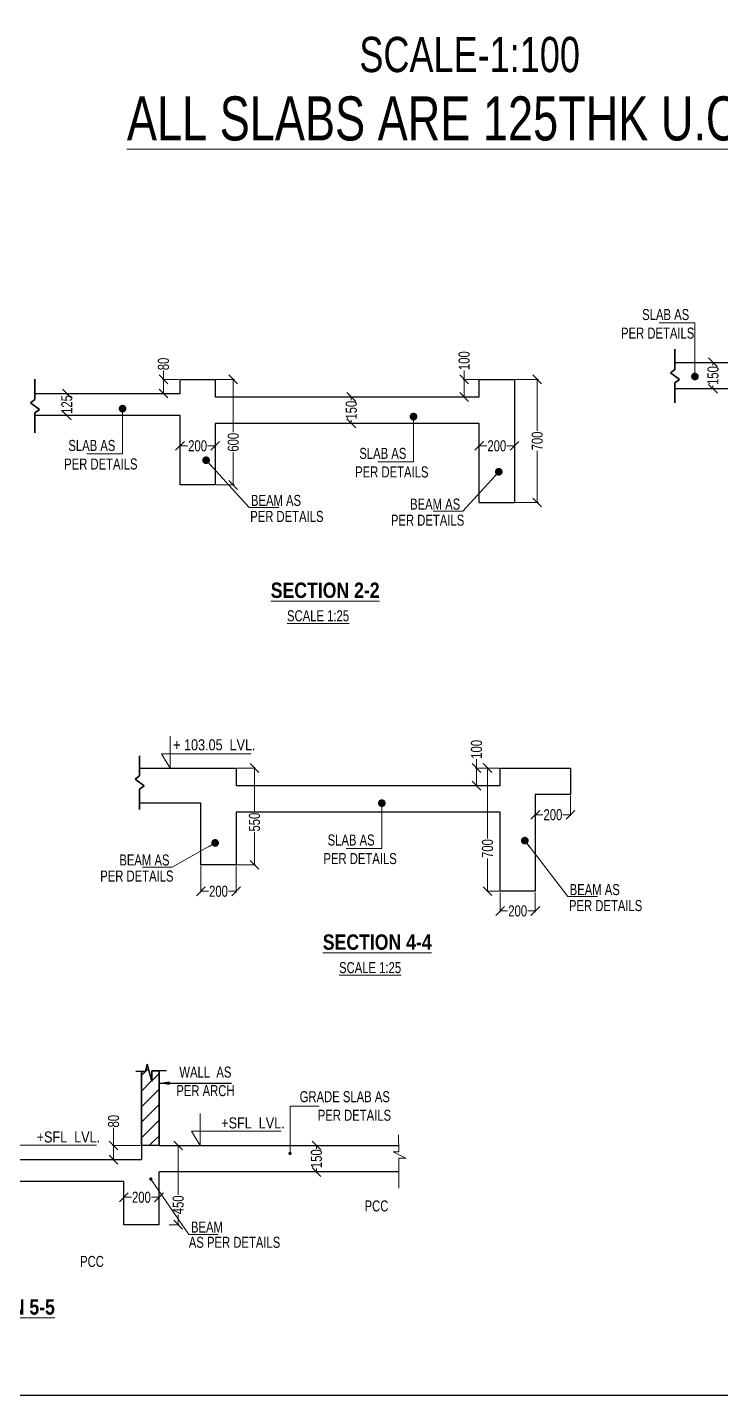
# Model space of a CAD drawing. Header units: millimetres. Extents: x 1798 to 243113, y 1193 to 150435.
# Drawn here: x 104903 to 108842, y 1193 to 8967 of the extents above; entities that cross this region are included whole.
import ezdxf

# ---------------------------------------------------------------- set-up
doc = ezdxf.new("R2010")
doc.units = ezdxf.units.MM
doc.linetypes.add('CONTINU', pattern=[0])
for name, color, linetype, lineweight in [('-S-TEXT', 6, 'Continuous', 0), ('A-DETL-____-MEDM', 7, 'Continuous', 30), ('cut line', 8, 'Continuous', 20), ('LOW WALL', 6, 'Continuous', 20), ('S - COL', 5, 'Continuous', 13), ('S - DIM', 8, 'Continuous', 13), ('S - SEC CUT', 5, 'Continuous', 13), ('S-BEAM', 7, 'Continuous', 9), ('SEC TEXT', 50, 'Continuous', 5)]:
    doc.layers.add(name, color=color, linetype=linetype, lineweight=lineweight)
for name, color, linetype in [('A-WALL-PATT', 7, 'Continuous'), ('beam', 4, 'Continuous'), ('BEAM-1', 7, 'CONTINU'), ('TEXT', 7, 'Continuous')]:
    doc.layers.add(name, color=color, linetype=linetype)
doc.styles.add('ARIAL', font='arial.ttf')
doc.styles.add('GFC', font='ARIALN.TTF')
doc.styles.add('sd', font='ARIALNB.TTF')
doc.styles.add('SED', font='ARIALN.TTF', dxfattribs={"height": 250})
doc.styles.add('SOBHA', font='swisscl.ttf')
doc.styles.add('sobha.sed', font='swisscl.ttf')
doc.dimstyles.new('GFC- 50', dxfattribs={"dimscale": 100, "dimtxt": 1, "dimasz": 0.6, "dimexe": 0.2, "dimexo": 0, "dimgap": 0.1, "dimtad": 1, "dimdec": 0, "dimzin": 1, "dimdsep": 46, "dimtxsty": 'GFC', "dimblk": 'OBLIQUE', "dimcen": 0, "dimclrd": 8, "dimclre": 8, "dimclrt": 6, "dimazin": 2, "dimtfac": 1, "dimtdec": 0, "dimtmove": 1, "dimatfit": 3, "dimfxl": 1, "dimtolj": 1, "dimlwd": -1, "dimlwe": 9, "dimarcsym": 0})
doc.dimstyles.new('S--25', dxfattribs={"dimscale": 25, "dimtxt": 2.5, "dimasz": 2, "dimexe": 0.25, "dimexo": 0.25, "dimgap": 0.1, "dimtad": 0, "dimdec": 0, "dimrnd": 0.0005, "dimzin": 0, "dimdsep": 46, "dimtxsty": 'SOBHA', "dimblk": 'OBLIQUE', "dimcen": 0.09, "dimclrd": 8, "dimclre": 8, "dimclrt": 6, "dimadec": 0, "dimazin": 0, "dimtfac": 1, "dimtdec": 0, "dimtofl": 0, "dimtmove": 0, "dimatfit": 3, "dimfxl": 0.18, "dimtolj": 1, "dimtzin": 0, "dimlwd": -1, "dimlwe": -1, "dimarcsym": 0})
doc.dimstyles.new('S-25', dxfattribs={"dimscale": 25, "dimtxt": 2.5, "dimasz": 2.5, "dimexe": 0.25, "dimexo": 0.25, "dimgap": 0.1, "dimtad": 0, "dimdec": 0, "dimrnd": 0.0005, "dimzin": 0, "dimdsep": 46, "dimtxsty": 'SOBHA', "dimblk": 'OBLIQUE', "dimcen": 0.09, "dimclrd": 8, "dimclre": 8, "dimclrt": 6, "dimadec": 0, "dimazin": 0, "dimtfac": 1, "dimtdec": 0, "dimtofl": 0, "dimtmove": 0, "dimatfit": 3, "dimfxl": 0.18, "dimtolj": 1, "dimtzin": 0, "dimlwd": -1, "dimlwe": -1, "dimarcsym": 0})
doc.dimstyles.new('S-50', dxfattribs={"dimscale": 25, "dimtxt": 4, "dimasz": 3, "dimexe": 1.5, "dimexo": 1.5, "dimgap": 1, "dimtad": 0, "dimdec": 0, "dimzin": 0, "dimdsep": 46, "dimtxsty": 'SOBHA', "dimblk": 'ARCHTICK', "dimcen": 0.09, "dimdle": 1.5, "dimclrd": 8, "dimclre": 8, "dimclrt": 6, "dimadec": 0, "dimazin": 0, "dimtfac": 1, "dimtdec": 0, "dimtofl": 0, "dimtmove": 0, "dimatfit": 3, "dimfxl": 0.18, "dimtolj": 1, "dimtzin": 0, "dimlwd": -1, "dimlwe": -1, "dimarcsym": 0})

# ---------------------------------------------------------------- blocks, each defined once
blk = doc.blocks.new('_OBLIQUE')
at = {"color": 0, "linetype": 'ByBlock'}
blk.add_line((-0.5, -0.5), (0.5, 0.5), dxfattribs=at)
blk = doc.blocks.new('*D544')
at = {"layer": 'S - COL', "color": 8, "transparency": 16777216}
for p, q in [((107676.9, 6967.3), (107806.6, 6967.3)), ((107800.3, 6967.3), (107800.3, 6674.2)), ((107800.3, 6267.3), (107800.3, 6560.4)), ((107676.9, 6267.3), (107806.6, 6267.3))]:
    blk.add_line(p, q, dxfattribs=at)
at = {"layer": 'S - COL', "color": 8, "transparency": 16777216, "xscale": 50, "yscale": 50, "zscale": 50}
for p, rotation in [((107800.3, 6967.3), 90), ((107800.3, 6267.3), 270)]:
    blk.add_blockref('_OBLIQUE', p, dxfattribs=dict(at, rotation=rotation))
at = {"layer": 'S - COL', "color": 6, "transparency": 16777216, "insert": (107800.3, 6617.3), "char_height": 62.5, "attachment_point": 5, "rotation": 90, "style": 'SOBHA'}
blk.add_mtext('\\A1;700', dxfattribs=at)
blk = doc.blocks.new('*D545')
at = {"layer": 'S - COL', "color": 8, "transparency": 16777216}
for p, q in [((107385, 6967.3), (107385, 7017.3)), ((107464.4, 6967.3), (107378.8, 6967.3)), ((107385, 6867.3), (107385, 6967.3)), ((107464.4, 6867.3), (107378.8, 6867.3))]:
    blk.add_line(p, q, dxfattribs=at)
at = {"layer": 'S - COL', "color": 8, "transparency": 16777216, "xscale": 50, "yscale": 50, "zscale": 50}
for p, rotation in [((107385, 6967.3), 90), ((107385, 6867.3), 270)]:
    blk.add_blockref('_OBLIQUE', p, dxfattribs=dict(at, rotation=rotation))
at = {"layer": 'S - COL', "color": 6, "transparency": 16777216, "insert": (107385, 7073.6), "char_height": 62.5, "attachment_point": 5, "rotation": 90, "style": 'SOBHA'}
blk.add_mtext('\\A1;100', dxfattribs=at)
blk = doc.blocks.new('*D546')
at = {"layer": 'S - COL', "color": 8, "transparency": 16777216}
for p, q in [((105676.6, 6967.3), (105676.6, 7017.3)), ((105764.4, 6967.3), (105670.3, 6967.3)), ((105676.6, 6887.3), (105676.6, 6967.3)), ((105764.4, 6887.3), (105670.3, 6887.3))]:
    blk.add_line(p, q, dxfattribs=at)
at = {"layer": 'S - COL', "color": 8, "transparency": 16777216, "xscale": 50, "yscale": 50, "zscale": 50}
for p, rotation in [((105676.6, 6967.3), 90), ((105676.6, 6887.3), 270)]:
    blk.add_blockref('_OBLIQUE', p, dxfattribs=dict(at, rotation=rotation))
at = {"layer": 'S - COL', "color": 6, "transparency": 16777216, "insert": (105676.6, 7054.9), "char_height": 62.5, "attachment_point": 5, "rotation": 90, "style": 'SOBHA'}
blk.add_mtext('\\A1;80', dxfattribs=at)
blk = doc.blocks.new('*D547')
at = {"layer": 'S - COL', "color": 8, "transparency": 16777216}
for p, q in [((105976.9, 6967.3), (106079.4, 6967.3)), ((106073.1, 6967.3), (106073.1, 6667.3)), ((106073.1, 6367.3), (106073.1, 6552.8)), ((105976.9, 6367.3), (106079.4, 6367.3))]:
    blk.add_line(p, q, dxfattribs=at)
at = {"layer": 'S - COL', "color": 8, "transparency": 16777216, "xscale": 50, "yscale": 50, "zscale": 50}
for p, rotation in [((106073.1, 6967.3), 90), ((106073.1, 6367.3), 270)]:
    blk.add_blockref('_OBLIQUE', p, dxfattribs=dict(at, rotation=rotation))
at = {"layer": 'S - COL', "color": 6, "transparency": 16777216, "insert": (106073.1, 6610), "char_height": 62.5, "attachment_point": 5, "rotation": 90, "style": 'SOBHA'}
blk.add_mtext('\\A1;600', dxfattribs=at)
blk = doc.blocks.new('*D548')
at = {"layer": 'S - COL', "color": 8, "transparency": 16777216}
for p, q in [((106726.9, 6867.3), (106750, 6867.3)), ((106743.8, 6867.3), (106743.8, 6848.6)), ((106726.9, 6717.3), (106750, 6717.3)), ((106743.8, 6717.3), (106743.8, 6735.9))]:
    blk.add_line(p, q, dxfattribs=at)
at = {"layer": 'S - COL', "color": 8, "transparency": 16777216, "xscale": 50, "yscale": 50, "zscale": 50}
for p, rotation in [((106743.8, 6867.3), 90), ((106743.8, 6717.3), 270)]:
    blk.add_blockref('_OBLIQUE', p, dxfattribs=dict(at, rotation=rotation))
at = {"layer": 'S - COL', "color": 6, "transparency": 16777216, "insert": (106743.8, 6792.3), "char_height": 62.5, "attachment_point": 5, "rotation": 90, "style": 'SOBHA'}
blk.add_mtext('\\A1;150', dxfattribs=at)
blk = doc.blocks.new('*D549')
at = {"layer": 'S - COL', "color": 8, "transparency": 16777216}
for p, q in [((105770.6, 6595.7), (105770.6, 6595.7)), ((105770.6, 6589.4), (105813.6, 6589.4)), ((105970.6, 6589.4), (105927.7, 6589.4))]:
    blk.add_line(p, q, dxfattribs=at)
at = {"layer": 'S - COL', "color": 8, "transparency": 16777216, "xscale": 50, "yscale": 50, "zscale": 50, "rotation": 180}
blk.add_blockref('_OBLIQUE', (105770.6, 6589.4), dxfattribs=at)
at = {"layer": 'S - COL', "color": 8, "transparency": 16777216, "xscale": 50, "yscale": 50, "zscale": 50}
blk.add_blockref('_OBLIQUE', (105970.6, 6589.4), dxfattribs=at)
at = {"layer": 'S - COL', "color": 6, "transparency": 16777216, "insert": (105870.6, 6589.4), "char_height": 62.5, "attachment_point": 5, "style": 'SOBHA'}
blk.add_mtext('\\A1;200', dxfattribs=at)
blk = doc.blocks.new('*D550')
at = {"layer": 'S - COL', "color": 8, "transparency": 16777216}
for p, q in [((105173.8, 6887.3), (105121.3, 6887.3)), ((105127.6, 6887.3), (105127.6, 6881.1)), ((105127.6, 6762.3), (105127.6, 6768.5)), ((105173.8, 6762.3), (105121.3, 6762.3))]:
    blk.add_line(p, q, dxfattribs=at)
at = {"layer": 'S - COL', "color": 8, "transparency": 16777216, "xscale": 50, "yscale": 50, "zscale": 50}
for p, rotation in [((105127.6, 6887.3), 90), ((105127.6, 6762.3), 270)]:
    blk.add_blockref('_OBLIQUE', p, dxfattribs=dict(at, rotation=rotation))
at = {"layer": 'S - COL', "color": 6, "transparency": 16777216, "insert": (105127.6, 6824.8), "char_height": 62.5, "attachment_point": 5, "rotation": 90, "style": 'SOBHA'}
blk.add_mtext('\\A1;125', dxfattribs=at)
blk = doc.blocks.new('*D551')
at = {"layer": 'S - COL', "color": 8, "transparency": 16777216}
for p, q in [((107470.6, 6595.7), (107470.6, 6595.7)), ((107470.6, 6589.4), (107513.6, 6589.4)), ((107670.6, 6589.4), (107627.7, 6589.4))]:
    blk.add_line(p, q, dxfattribs=at)
at = {"layer": 'S - COL', "color": 8, "transparency": 16777216, "xscale": 50, "yscale": 50, "zscale": 50, "rotation": 180}
blk.add_blockref('_OBLIQUE', (107470.6, 6589.4), dxfattribs=at)
at = {"layer": 'S - COL', "color": 8, "transparency": 16777216, "xscale": 50, "yscale": 50, "zscale": 50}
blk.add_blockref('_OBLIQUE', (107670.6, 6589.4), dxfattribs=at)
at = {"layer": 'S - COL', "color": 6, "transparency": 16777216, "insert": (107570.6, 6589.4), "char_height": 62.5, "attachment_point": 5, "style": 'SOBHA'}
blk.add_mtext('\\A1;200', dxfattribs=at)
blk = doc.blocks.new('_ArchTick')
at = {"color": 0, "linetype": 'ByBlock', "const_width": 0.15}
blk.add_lwpolyline([(-0.5, -0.5), (0.5, 0.5)], dxfattribs=at)
blk = doc.blocks.new('*D564')
at = {"layer": 'S - COL', "color": 8, "transparency": 16777216}
for p, q in [((105451.2, 2263.1), (105451.2, 2325.9)), ((105451.2, 2319.7), (105494.2, 2319.7)), ((105651.2, 2319.7), (105608.3, 2319.7)), ((105651.2, 2263.1), (105651.2, 2325.9))]:
    blk.add_line(p, q, dxfattribs=at)
at = {"layer": 'S - COL', "color": 8, "transparency": 16777216, "xscale": 50, "yscale": 50, "zscale": 50, "rotation": 180}
blk.add_blockref('_OBLIQUE', (105451.2, 2319.7), dxfattribs=at)
at = {"layer": 'S - COL', "color": 8, "transparency": 16777216, "xscale": 50, "yscale": 50, "zscale": 50}
blk.add_blockref('_OBLIQUE', (105651.2, 2319.7), dxfattribs=at)
at = {"layer": 'S - COL', "color": 6, "transparency": 16777216, "insert": (105551.2, 2319.7), "char_height": 62.5, "attachment_point": 5, "style": 'SOBHA'}
blk.add_mtext('\\A1;200', dxfattribs=at)
blk = doc.blocks.new('*D565')
at = {"layer": 'S - COL', "color": 8, "transparency": 16777216}
for p, q in [((105393.1, 2614), (105393.1, 2714.6)), ((105545, 2614), (105386.9, 2614)), ((105393.1, 2534), (105393.1, 2614)), ((105445, 2534), (105386.9, 2534))]:
    blk.add_line(p, q, dxfattribs=at)
at = {"layer": 'S - COL', "color": 8, "transparency": 16777216, "xscale": 50, "yscale": 50, "zscale": 50}
for p, rotation in [((105393.1, 2614), 90), ((105393.1, 2534), 270)]:
    blk.add_blockref('_OBLIQUE', p, dxfattribs=dict(at, rotation=rotation))
at = {"layer": 'S - COL', "color": 6, "transparency": 16777216, "insert": (105393.1, 2752.2), "char_height": 62.5, "attachment_point": 5, "rotation": 90, "style": 'SOBHA'}
blk.add_mtext('\\A1;80', dxfattribs=at)
blk = doc.blocks.new('*D566')
at = {"layer": 'S - COL', "color": 8, "transparency": 16777216}
for p, q in [((105754.1, 2614), (105754.1, 2614)), ((105760.4, 2614), (105760.4, 2334.7)), ((105760.4, 2164), (105760.4, 2219.7)), ((105708.3, 2164), (105766.6, 2164))]:
    blk.add_line(p, q, dxfattribs=at)
at = {"layer": 'S - COL', "color": 8, "transparency": 16777216, "xscale": 50, "yscale": 50, "zscale": 50}
for p, rotation in [((105760.4, 2614), 90), ((105760.4, 2164), 270)]:
    blk.add_blockref('_OBLIQUE', p, dxfattribs=dict(at, rotation=rotation))
at = {"layer": 'S - COL', "color": 6, "transparency": 16777216, "insert": (105760.4, 2277.2), "char_height": 62.5, "attachment_point": 5, "rotation": 90, "style": 'SOBHA'}
blk.add_mtext('\\A1;450', dxfattribs=at)
blk = doc.blocks.new('*D567')
at = {"layer": 'S - COL', "color": 8, "transparency": 16777216}
for p, q in [((106540.3, 2614), (106552.1, 2614)), ((106545.8, 2614), (106545.8, 2595.3)), ((106541.6, 2463.9), (106552.1, 2463.9)), ((106545.8, 2463.9), (106545.8, 2482.6))]:
    blk.add_line(p, q, dxfattribs=at)
at = {"layer": 'S - COL', "color": 8, "transparency": 16777216, "xscale": 50, "yscale": 50, "zscale": 50}
for p, rotation in [((106545.8, 2614), 90), ((106545.8, 2463.9), 270)]:
    blk.add_blockref('_OBLIQUE', p, dxfattribs=dict(at, rotation=rotation))
at = {"layer": 'S - COL', "color": 6, "transparency": 16777216, "insert": (106545.8, 2539), "char_height": 62.5, "attachment_point": 5, "rotation": 90, "style": 'SOBHA'}
blk.add_mtext('\\A1;150', dxfattribs=at)
blk = doc.blocks.new('*D672')
at = {"layer": 'S - COL', "color": 8, "transparency": 16777216}
for p, q in [((107583, 4758.8), (107448.9, 4758.8)), ((107455.2, 4758.8), (107455.2, 4808.8)), ((107455.2, 4658.8), (107455.2, 4758.8)), ((107583, 4658.8), (107448.9, 4658.8))]:
    blk.add_line(p, q, dxfattribs=at)
at = {"layer": 'S - COL', "color": 8, "transparency": 16777216, "xscale": 50, "yscale": 50, "zscale": 50}
for p, rotation in [((107455.2, 4758.8), 90), ((107455.2, 4658.8), 270)]:
    blk.add_blockref('_OBLIQUE', p, dxfattribs=dict(at, rotation=rotation))
at = {"layer": 'S - COL', "color": 6, "transparency": 16777216, "insert": (107455.2, 4865.1), "char_height": 62.5, "attachment_point": 5, "rotation": 90, "style": 'SOBHA'}
blk.add_mtext('\\A1;100', dxfattribs=at)
blk = doc.blocks.new('*D673')
at = {"layer": 'S - COL', "color": 8, "transparency": 16777216}
for p, q in [((106095.5, 4758.8), (106200.1, 4758.8)), ((106193.8, 4758.8), (106193.8, 4508.7)), ((106193.8, 4208.8), (106193.8, 4394.4)), ((106095.5, 4208.8), (106200.1, 4208.8))]:
    blk.add_line(p, q, dxfattribs=at)
at = {"layer": 'S - COL', "color": 8, "transparency": 16777216, "xscale": 50, "yscale": 50, "zscale": 50}
for p, rotation in [((106193.8, 4758.8), 90), ((106193.8, 4208.8), 270)]:
    blk.add_blockref('_OBLIQUE', p, dxfattribs=dict(at, rotation=rotation))
at = {"layer": 'S - COL', "color": 6, "transparency": 16777216, "insert": (106193.8, 4451.6), "char_height": 62.5, "attachment_point": 5, "rotation": 90, "style": 'SOBHA'}
blk.add_mtext('\\A1;550', dxfattribs=at)
blk = doc.blocks.new('*D674')
at = {"layer": 'S - COL', "color": 8, "transparency": 16777216}
for p, q in [((105889.2, 4202.5), (105889.2, 4052.3)), ((106089.2, 4202.5), (106089.2, 4052.3)), ((105889.2, 4058.5), (105932.1, 4058.5)), ((106089.2, 4058.5), (106046.3, 4058.5))]:
    blk.add_line(p, q, dxfattribs=at)
at = {"layer": 'S - COL', "color": 8, "transparency": 16777216, "xscale": 50, "yscale": 50, "zscale": 50, "rotation": 180}
blk.add_blockref('_OBLIQUE', (105889.2, 4058.5), dxfattribs=at)
at = {"layer": 'S - COL', "color": 8, "transparency": 16777216, "xscale": 50, "yscale": 50, "zscale": 50}
blk.add_blockref('_OBLIQUE', (106089.2, 4058.5), dxfattribs=at)
at = {"layer": 'S - COL', "color": 6, "transparency": 16777216, "insert": (105989.2, 4058.5), "char_height": 62.5, "attachment_point": 5, "style": 'SOBHA'}
blk.add_mtext('\\A1;200', dxfattribs=at)
blk = doc.blocks.new('*D675')
at = {"layer": 'S - COL', "color": 8, "transparency": 16777216}
for p, q in [((107589.2, 4052.5), (107589.2, 3940.4)), ((107789.2, 4052.5), (107789.2, 3940.4)), ((107589.2, 3946.7), (107632.1, 3946.7)), ((107789.2, 3946.7), (107746.3, 3946.7))]:
    blk.add_line(p, q, dxfattribs=at)
at = {"layer": 'S - COL', "color": 8, "transparency": 16777216, "xscale": 50, "yscale": 50, "zscale": 50, "rotation": 180}
blk.add_blockref('_OBLIQUE', (107589.2, 3946.7), dxfattribs=at)
at = {"layer": 'S - COL', "color": 8, "transparency": 16777216, "xscale": 50, "yscale": 50, "zscale": 50}
blk.add_blockref('_OBLIQUE', (107789.2, 3946.7), dxfattribs=at)
at = {"layer": 'S - COL', "color": 6, "transparency": 16777216, "insert": (107689.2, 3946.7), "char_height": 62.5, "attachment_point": 5, "style": 'SOBHA'}
blk.add_mtext('\\A1;200', dxfattribs=at)
blk = doc.blocks.new('*D676')
at = {"layer": 'S - COL', "color": 8, "transparency": 16777216}
for p, q in [((107989.2, 4602.5), (107989.2, 4487.3)), ((107789.2, 4493.5), (107832.1, 4493.5)), ((107989.2, 4493.5), (107946.3, 4493.5))]:
    blk.add_line(p, q, dxfattribs=at)
at = {"layer": 'S - COL', "color": 8, "transparency": 16777216, "xscale": 50, "yscale": 50, "zscale": 50, "rotation": 180}
blk.add_blockref('_OBLIQUE', (107789.2, 4493.5), dxfattribs=at)
at = {"layer": 'S - COL', "color": 8, "transparency": 16777216, "xscale": 50, "yscale": 50, "zscale": 50}
blk.add_blockref('_OBLIQUE', (107989.2, 4493.5), dxfattribs=at)
at = {"layer": 'S - COL', "color": 6, "transparency": 16777216, "insert": (107889.2, 4493.5), "char_height": 62.5, "attachment_point": 5, "style": 'SOBHA'}
blk.add_mtext('\\A1;200', dxfattribs=at)
blk = doc.blocks.new('*D527')
at = {"layer": 'S - COL', "color": 8, "transparency": 16777216}
for p, q in [((107583, 4758.8), (107511.6, 4758.8)), ((107517.8, 4758.8), (107517.8, 4358.5)), ((107517.8, 4058.8), (107517.8, 4244.6)), ((107583, 4058.8), (107511.6, 4058.8))]:
    blk.add_line(p, q, dxfattribs=at)
at = {"layer": 'S - COL', "color": 8, "transparency": 16777216, "xscale": 50, "yscale": 50, "zscale": 50}
for p, rotation in [((107517.8, 4758.8), 90), ((107517.8, 4058.8), 270)]:
    blk.add_blockref('_OBLIQUE', p, dxfattribs=dict(at, rotation=rotation))
at = {"layer": 'S - COL', "color": 6, "transparency": 16777216, "insert": (107517.8, 4301.6), "char_height": 62.5, "attachment_point": 5, "rotation": 90, "style": 'SOBHA'}
blk.add_mtext('\\A1;700', dxfattribs=at)
blk = doc.blocks.new('*D667')
at = {"layer": 'S - COL', "color": 8, "transparency": 16777216}
for p, q in [((108819.7, 7063.9), (108792.5, 7063.9)), ((108798.8, 7063.9), (108798.8, 7045.3)), ((108798.8, 6913.9), (108798.8, 6932.5)), ((108819.7, 6913.9), (108792.5, 6913.9))]:
    blk.add_line(p, q, dxfattribs=at)
at = {"layer": 'S - COL', "color": 8, "transparency": 16777216, "xscale": 50, "yscale": 50, "zscale": 50}
for p, rotation in [((108798.8, 7063.9), 90), ((108798.8, 6913.9), 270)]:
    blk.add_blockref('_OBLIQUE', p, dxfattribs=dict(at, rotation=rotation))
at = {"layer": 'S - COL', "color": 6, "transparency": 16777216, "insert": (108798.8, 6988.9), "char_height": 62.5, "attachment_point": 5, "rotation": 90, "style": 'SOBHA'}
blk.add_mtext('\\A1;150', dxfattribs=at)

msp = doc.modelspace()

# ---------------------------------------------------------------- hatches: boundary and pattern name
at = {"layer": 'A-WALL-PATT'}
h = msp.add_hatch(dxfattribs=at)
h.set_pattern_fill('ANSI31', color=8, scale=500)
h.set_pattern_definition([(45, (81968.32, 36350.6), (-44.19417, 44.19417), [])])
h.paths.add_polyline_path([(105651.2, 3037.5), (105610.4, 3037.5), (105610.4, 2978.1), (105583.4, 3076.2), (105575.4, 3034), (105551.2, 3034), (105551.2, 2614), (105651.2, 2614)])

# ---------------------------------------------------------------- linework, layer by layer
at = {"layer": 'A-DETL-____-MEDM', "color": 8, "lineweight": 35}
for p, q in [((108582.8, 7138.6), (108582.8, 7024.3)), ((108582.8, 7024.3), (108557.4, 7005.2)), ((108557.4, 7005.2), (108608.2, 6967.1)), ((104945.9, 6968), (104945.9, 6853.7)), ((108608.2, 6967.1), (108582.8, 6948.1)), ((108582.8, 6948.1), (108582.8, 6833.8)), ((104945.9, 6853.7), (104920.5, 6834.7)), ((104920.5, 6834.7), (104971.3, 6796.6)), ((104971.3, 6796.6), (104945.9, 6777.5)), ((104945.9, 6777.5), (104945.9, 6663.2)), ((105540.7, 4829), (105540.7, 4714.7)), ((105540.7, 4714.7), (105515.3, 4695.7)), ((105515.3, 4695.7), (105566.1, 4657.6)), ((105566.1, 4657.6), (105540.7, 4638.5)), ((105540.7, 4638.5), (105540.7, 4524.2))]:
    msp.add_line(p, q, dxfattribs=at)
at = {"layer": 'beam', "color": 8}
for p, q in [((105575.4, 3034, -393201.8), (105520.1, 3034, -393201.8)), ((105551.2, 3034, -154162.7), (105551.2, 2614, -121287.9)), ((105583.4, 3076.2, -393201.8), (105575.4, 3034, -393201.8)), ((105610.4, 2978.1, -393201.8), (105583.4, 3076.2, -393201.8)), ((105693.2, 3037.5, -393201.8), (105610.4, 3037.5, -393201.8)), ((105610.4, 3037.5, -393201.8), (105610.4, 2978.1, -393201.8)), ((105651.2, 2614, -121287.9), (105651.2, 3037.5, -121287.9))]:
    msp.add_line(p, q, dxfattribs=at)
at = {"layer": 'beam', "color": 4}
msp.add_lwpolyline([(201385.5, 1192.9), (1797.5, 1192.9), (1797.5, 42147.9), (201385.5, 42147.9)], close=True, dxfattribs=at)
at = {"layer": 'beam', "color": 8, "elevation": -121287.9}
msp.add_lwpolyline([(105651.2, 2614), (105551.2, 2614), (105551.2, 3034), (105575.4, 3034), (105583.4, 3076.2), (105610.4, 2978.1), (105610.4, 3037.5), (105651.2, 3037.5), (105651.2, 2614)], dxfattribs=at)
at = {"layer": 'BEAM-1'}
for p, q in [((107470.6, 6967.3), (107670.6, 6967.3)), ((107470.6, 6267.3), (107670.6, 6267.3)), ((105651.2, 2614, -121287.9), (105551.2, 2614, -121287.9)), ((105551.2, 2614, -121287.9), (105551.2, 2534, -121287.9)), ((105651.2, 2613.9, -121287.9), (105651.2, 2614, -121287.9)), ((105651.2, 2613.9, -121287.9), (107013.2, 2613.9, -121287.9)), ((103651.2, 2534, -121287.9), (105451.2, 2534, -121287.9)), ((105451.2, 2534, -121287.9), (105551.2, 2534, -121287.9)), ((105651.2, 2164, -121287.9), (105651.2, 2463.9, -121287.9)), ((107013.7, 2463.9, -121287.9), (105651.2, 2463.9, -121287.9)), ((105451.2, 2409, -121287.9), (103751.2, 2409, -121287.9)), ((105451.2, 2164, -121287.9), (105451.2, 2409, -121287.9)), ((105651.2, 2164, -121287.9), (105451.2, 2164, -121287.9))]:
    msp.add_line(p, q, dxfattribs=at)
at = {"layer": 'BEAM-1', "elevation": 0}
for points in [[(108582.8, 7063.9), (109270.2, 7063.9), (109670.2, 7063.9), (109670.2, 6913.9), (109470.2, 6913.9), (109470.2, 6163.9)], [(109270.2, 6013.9), (109270.2, 6913.9), (108582.8, 6913.9)]]:
    msp.add_lwpolyline(points, dxfattribs=at)
at = {"layer": 'BEAM-1'}
for points in [[(104945.9, 6887.3), (105770.6, 6887.3), (105770.6, 6967.3), (105970.6, 6967.3), (105970.6, 6867.3), (107470.6, 6867.3), (107470.6, 6967.3)], [(107670.6, 6967.3), (107670.6, 6267.3)], [(107470.6, 6267.3), (107470.6, 6717.3), (105970.6, 6717.3), (105970.6, 6367.3), (105770.6, 6367.3), (105770.6, 6762.3), (104945.9, 6762.3)], [(105540.7, 4758.8), (105889.2, 4758.8), (105889.2, 4758.8), (106089.2, 4758.8), (106089.2, 4658.8), (107589.2, 4658.8), (107589.2, 4758.8), (107789.2, 4758.8), (107989.2, 4758.8), (107989.2, 4608.8), (107789.2, 4608.8), (107789.2, 4058.8), (107589.2, 4058.8), (107589.2, 4508.8), (106089.2, 4508.8), (106089.2, 4208.8), (105889.2, 4208.8), (105889.2, 4558.8), (105540.7, 4558.8)]]:
    msp.add_lwpolyline(points, dxfattribs=at)
at = {"layer": 'cut line', "linetype": 'Continuous', "ltscale": 2000}
for p, q in [((107013.7, 2577.9, -121287.9), (107012.4, 2675, -121287.9)), ((107054.4, 2541.3, -121287.9), (106981.5, 2577.9, -121287.9)), ((106981.5, 2577.9, -121287.9), (107013.7, 2577.9, -121287.9)), ((107013.7, 2370.9, -121287.9), (107013.7, 2541.3, -121287.9)), ((107013.7, 2541.3, -121287.9), (107054.4, 2541.3, -121287.9))]:
    msp.add_line(p, q, dxfattribs=at)
at = {"layer": 'S - SEC CUT', "color": 9}
msp.add_lwpolyline([(105715, 4940), (105715, 4758.8), (105665.9, 4840), (106175, 4840)], dxfattribs=at)
at = {"layer": 'S - SEC CUT', "color": 8, "elevation": -121287.9}
for points in [[(105885.2, 2795.2), (105885.2, 2614), (105836.2, 2695.2), (106345.2, 2695.2)], [(104836.5, 2715.2), (104836.5, 2534), (104787.4, 2615.2), (105296.5, 2615.2)]]:
    msp.add_lwpolyline(points, dxfattribs=at)

# ---------------------------------------------------------------- texts
at = {"layer": '-S-TEXT', "linetype": 'Continuous', "ltscale": 150000, "insert": (106789.5, 8913.2), "char_height": 200, "attachment_point": 1, "style": 'ARIAL'}
msp.add_mtext_dynamic_manual_height_columns('{\\fSwis721 LtCn BT|b0|i0|c0|p34;\\W1;SCALE-1:100}', width=1300.427, gutter_width=250, heights=[0], dxfattribs=at)
at = {"layer": '-S-TEXT', "linetype": 'Continuous', "ltscale": 150000, "insert": (105468.9, 8575), "char_height": 250, "width": 3743.653, "attachment_point": 1, "style": 'ARIAL'}
msp.add_mtext('{\\fSwis721 LtCn BT|b0|i0|c0|p34;\\W1;\\LALL SLABS ARE 125THK U.O.N}', dxfattribs=at)
at = {"layer": 'LOW WALL', "color": 7, "char_height": 62.5, "style": 'sobha.sed'}
for s, insert, width, attachment_point in [('\\pxql;{\\LSCALE 1:25}', (108184, 5591.9, 259914.1), 1805.445, 9), ('\\pxql;{\\LSCALE 1:25}', (108479.7, 3592.8), 1805.445, 9), ('\\pxql; PCC \\P ', (108637.5, 2134.5, -360327), 1835.942, 9), ('\\pxql; PCC \\P ', (105185, 1819.1, -393201.8), 1835.942, 7)]:
    msp.add_mtext(s, dxfattribs=dict(at, insert=insert, width=width, attachment_point=attachment_point))
at = {"layer": 'S - SEC CUT', "color": 4, "char_height": 62.5, "style": 'SED'}
for s, insert, width, attachment_point in [('+ 103.05  LVL.', (105731.8, 4922.2), 499.107, 1), ('+SFL  LVL.', (106365.2, 2773.8, -121287.9), 607.676, 3), ('+SFL  LVL.', (105316.5, 2693.8, -121287.9), 607.676, 3)]:
    msp.add_mtext(s, dxfattribs=dict(at, insert=insert, width=width, attachment_point=attachment_point))
at = {"layer": 'SEC TEXT', "color": 1, "linetype": 'ByBlock', "char_height": 87.5, "width": 1682.513, "attachment_point": 1, "rotation": 0.01072, "style": 'sd'}
for s, insert in [('{\\LSECTION 2-2}', (106286.2, 5812.8, 259914.1)), ('{\\LSECTION 4-4}', (106581.9, 3813.7)), ('{\\LSECTION 5-5}', (104441.3, 1740.3, -121287.9))]:
    msp.add_mtext(s, dxfattribs=dict(at, insert=insert))
at = {"layer": 'TEXT', "style": 'sobha.sed'}
for s, p in [(' SLAB AS', (108378.6, 7304.4)), ('PER DETAILS', (108276.2, 7199)), (' SLAB AS', (105118.4, 6560.6, 133055.2)), (' SLAB AS', (106771.6, 6515.5, 133055.2)), ('PER DETAILS', (105112.4, 6455.2, 133055.2)), ('PER DETAILS', (106765.6, 6410.1, 133055.2)), ('BEAM AS', (106173.6, 6248.4)), ('PER DETAILS', (106169.4, 6157.3)), ('BEAM AS', (107077.7, 6227.3)), ('PER DETAILS', (106968.9, 6136.1)), (' SLAB AS', (106591.4, 4318.7, -126858.9)), ('PER DETAILS', (106585.5, 4213.3, -126858.9)), ('BEAM AS', (105425.9, 4205.2, -259914.1)), ('PER DETAILS', (105317.1, 4114, -259914.1)), ('BEAM AS', (107984.5, 4037.1, -259914.1)), ('PER DETAILS', (107980.4, 3946, -259914.1)), ('WALL  AS', (105767, 3000, -381202)), ('PER ARCH', (105749.4, 2894.6, -381202)), ('GRADE SLAB AS', (106450.2, 2860.3, -121287.9)), ('PER DETAILS', (106553.3, 2754.9, -121287.9)), ('BEAM', (105832.9, 2119.2, -121287.9)), ('AS PER DETAILS', (105820.5, 2032.9, -121287.9))]:
    msp.add_text(s, height=62.5, dxfattribs=at).set_placement(p)

# ---------------------------------------------------------------- dimensions: what is measured, and where the dimension line sits
at = {"layer": 'S - COL'}
for base, p1, p2, picture, middle in [((105676.6, 6967.3), (105770.6, 6887.3), (105770.6, 6967.3), '*D546', (105676.6, 7054.9)), ((106073.1, 6367.3), (105970.6, 6967.3), (105970.6, 6367.3), '*D547', (106073.1, 6610)), ((106193.8, 4758.8), (106089.2, 4208.8), (106089.2, 4758.8), '*D673', (106193.8, 4451.6)), ((107517.8, 4058.8), (107589.2, 4758.8), (107589.2, 4058.8), '*D527', (107517.8, 4301.6)), ((105393.1, 2614, -393201.8), (105451.2, 2534, -121287.9), (105551.2, 2614, -121287.3), '*D565', (105393.1, 2752.2, -393201.8)), ((105760.4, 2164, -121287.9), (105760.4, 2614, -121287.9), (105702, 2164, -121287.9), '*D566', (105760.4, 2277.2, -121287.9))]:
    dim = msp.add_linear_dim(base=base, p1=p1, p2=p2, angle=90, dimstyle='S--25', dxfattribs=at)
    dim.commit()
    dim.dimension.update_dxf_attribs({"geometry": picture, "text_midpoint": middle, "dimtype": 160})
for base, p1, p2, picture, middle in [((107385, 6967.3), (107470.6, 6867.3), (107470.6, 6967.3), '*D545', (107385, 7073.6)), ((108798.8, 6913.9), (108825.9, 7063.9, 0), (108825.9, 6913.9, 0), '*D667', (108798.8, 6988.9)), ((107800.3, 6267.3), (107670.6, 6967.3), (107670.6, 6267.3), '*D544', (107800.3, 6617.3)), ((105127.6, 6762.3), (105180.1, 6887.3), (105180.1, 6762.3), '*D550', (105127.6, 6824.8)), ((106743.8, 6717.3), (106720.6, 6867.3), (106720.6, 6717.3), '*D548', (106743.8, 6792.3)), ((107455.2, 4758.8), (107589.2, 4658.8), (107589.2, 4758.8), '*D672', (107455.2, 4865.1)), ((106545.8, 2463.9, -121287.9), (106534, 2614, -121287.9), (106535.3, 2463.9, -121287.9), '*D567', (106545.8, 2539, -121287.9))]:
    dim = msp.add_linear_dim(base=base, p1=p1, p2=p2, angle=90, dimstyle='S--25', dxfattribs=at)
    dim.commit()
    dim.dimension.update_dxf_attribs({"geometry": picture, "text_midpoint": middle})
for base, p1, p2, picture, middle in [((105970.6, 6589.4), (105770.6, 6589.4), (105970.6, 6589.4), '*D549', (105870.6, 6589.4)), ((107670.6, 6589.4), (107470.6, 6589.4), (107670.6, 6589.4), '*D551', (107570.6, 6589.4)), ((107989.2, 4493.5), (107789.2, 4493.5), (107989.2, 4608.8), '*D676', (107889.2, 4493.5)), ((105889.2, 4058.5), (106089.2, 4208.8), (105889.2, 4208.8), '*D674', (105989.2, 4058.5)), ((107789.2, 3946.7), (107589.2, 4058.8), (107789.2, 4058.8), '*D675', (107689.2, 3946.7)), ((105651.2, 2319.7, -121287.9), (105451.2, 2256.8, -121287.9), (105651.2, 2256.8, -121287.9), '*D564', (105551.2, 2319.7, -121287.9))]:
    dim = msp.add_linear_dim(base=base, p1=p1, p2=p2, dimstyle='S--25', dxfattribs=at)
    dim.commit()
    dim.dimension.update_dxf_attribs({"geometry": picture, "text_midpoint": middle})

# ---------------------------------------------------------------- leaders
at = {"layer": 'beam', "color": 4}
msp.add_leader([(105651.4, 2968.5, -381202), (106062.2, 2968.5, -381202)], dimstyle='GFC- 50', override={"dimgap": 0.1, "dimtad": 0}, dxfattribs=at)
at = {"layer": 'S - DIM', "color": 1}
for points in [[(106395.5, 2569.1, -121287.9), (106395.5, 2837.3, -121287.9), (106560.7, 2837.3, -121287.9)], [(105604.7, 2423.4, -121287.9), (105821.6, 2108.5, -121287.9), (105987.6, 2108.5, -121287.9)]]:
    msp.add_leader(points, dimstyle='S-50', override={"dimasz": 0.75, "dimclrd": 8, "dimldrblk": 'Dot', "dimfxl": 0}, dxfattribs=at)
at = {"layer": 'S-BEAM'}
for points in [[(108696.1, 6983.6), (108696.1, 7287.9), (108492.7, 7287.9)], [(105444.1, 6801, 133055.2), (105444.1, 6544.1, 133055.2), (105240.7, 6544.1, 133055.2)], [(107097.3, 6755.9, 133055.2), (107097.3, 6499, 133055.2), (106893.9, 6499, 133055.2)], [(105918.9, 6507.8), (106162.6, 6239.8), (106332.3, 6239.8)], [(107581.6, 6442.3), (107378.1, 6218.6), (107208.4, 6218.6)], [(106917.2, 4559.1, -126858.9), (106917.2, 4302.2, -126858.9), (106713.8, 4302.2, -126858.9)], [(105970.1, 4333.3, -259914.1), (105726.4, 4196.5, -259914.1), (105556.7, 4196.5, -259914.1)], [(107729.8, 4346.5, -259914.1), (107973.6, 4028.5, -259914.1), (108143.3, 4028.5, -259914.1)]]:
    msp.add_leader(points, dimstyle='S-25', override={"dimasz": 1.75, "dimldrblk": 'Dot'}, dxfattribs=at)

doc.saveas('drawing.dxf')
